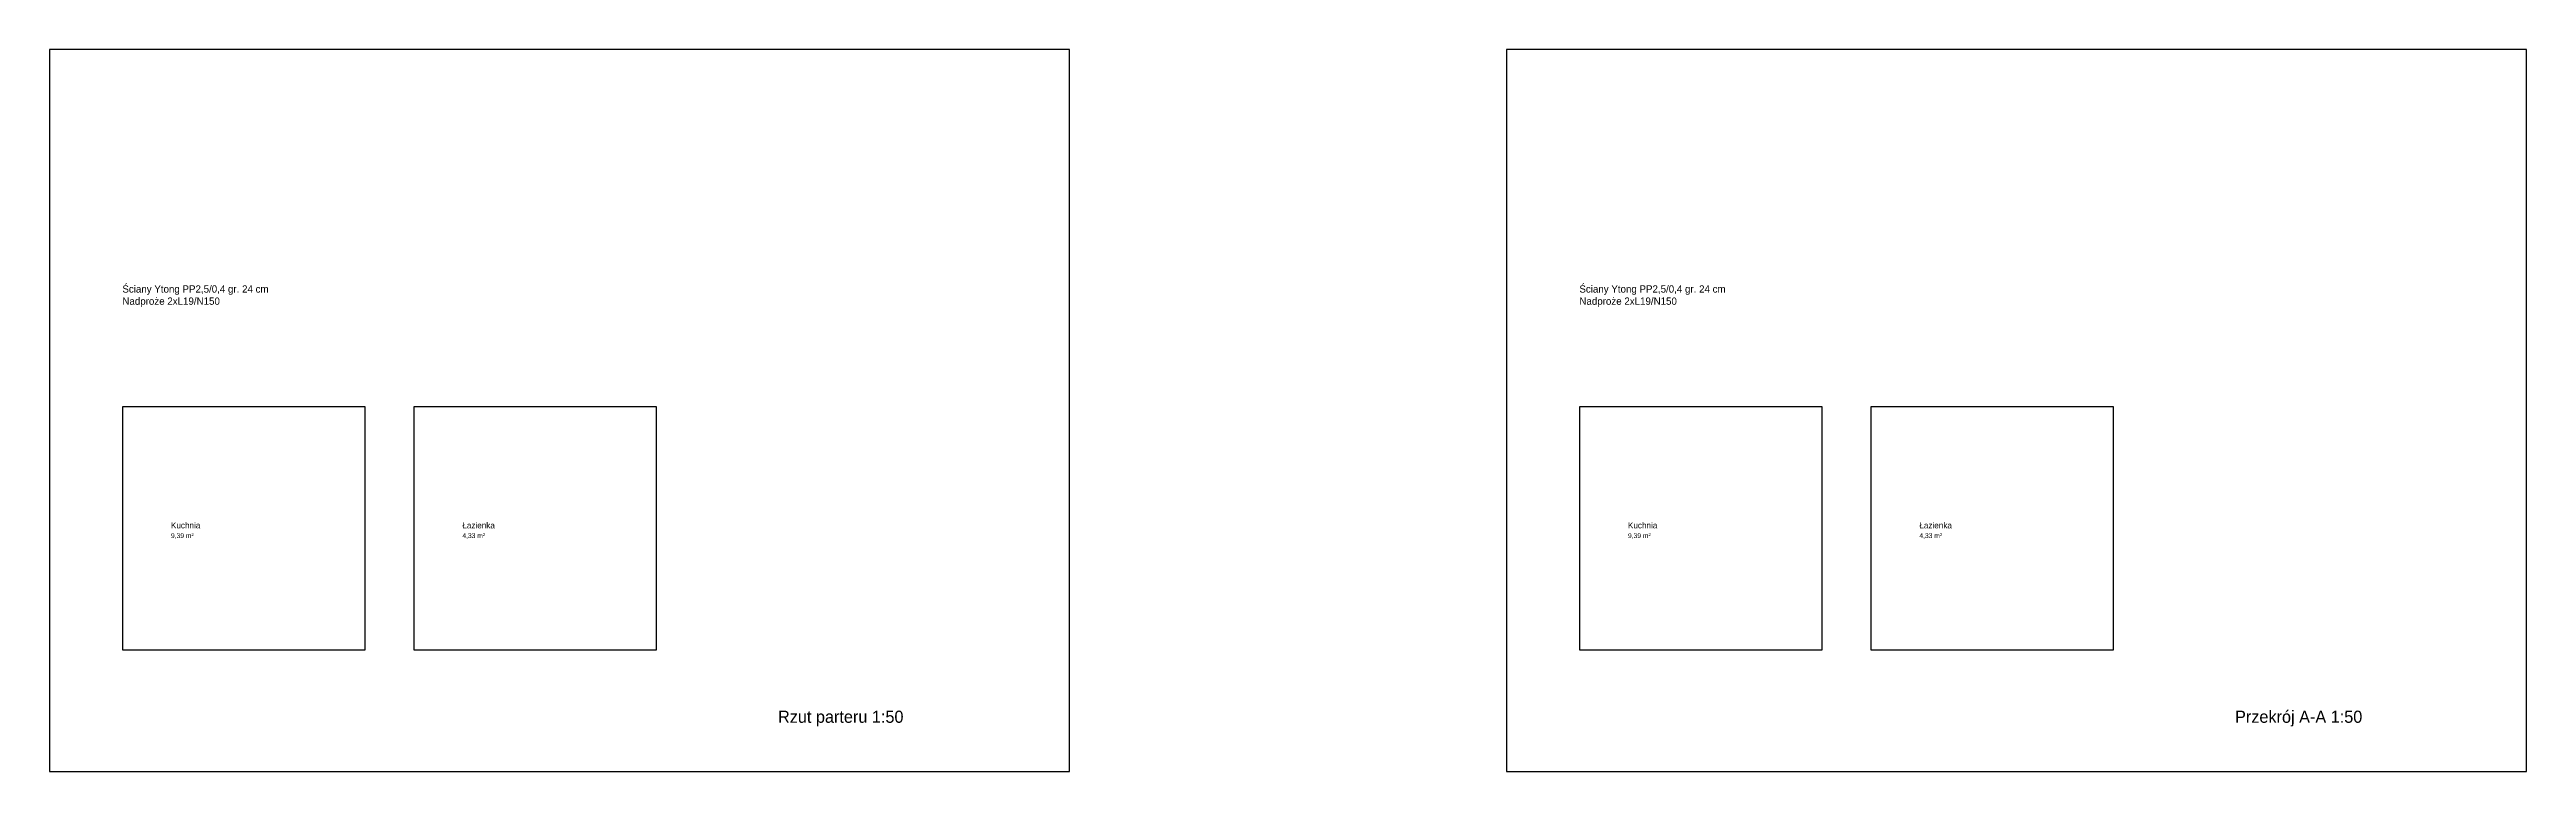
# Model space of a CAD drawing. Header units: metres. Extents: x 0 to 102000, y 0 to 29700.
import ezdxf

# ---------------------------------------------------------------- set-up
doc = ezdxf.new("R2010")
doc.units = ezdxf.units.M
doc.layers.add('OPISY', color=7, linetype='Continuous')
doc.layers.add('SCIANY', color=7, linetype='Continuous')

# ---------------------------------------------------------------- blocks, each defined once
blk = doc.blocks.new('POMIESZCZENIE')
for tag, p, height in [('NAZWA', (0, 0), 250), ('POW', (0, -400), 200)]:
    blk.add_attdef(tag, p, '', height=height)

msp = doc.modelspace()

# ---------------------------------------------------------------- linework, layer by layer
for points in [[(0, 0), (42000, 0), (42000, 29700), (0, 29700)], [(60000, 0), (102000, 0), (102000, 29700), (60000, 29700)]]:
    msp.add_lwpolyline(points, close=True)
at = {"layer": 'SCIANY'}
for points in [[(3000, 5000), (13000, 5000), (13000, 15000), (3000, 15000)], [(15000, 5000), (25000, 5000), (25000, 15000), (15000, 15000)], [(63000, 5000), (73000, 5000), (73000, 15000), (63000, 15000)], [(75000, 5000), (85000, 5000), (85000, 15000), (75000, 15000)]]:
    msp.add_lwpolyline(points, close=True, dxfattribs=at)

# ---------------------------------------------------------------- block references
for p, values in [((5000, 10000), {'NAZWA': 'Kuchnia', 'POW': '9,39 m²'}), ((17000, 10000), {'NAZWA': 'Łazienka', 'POW': '4,33 m²'}), ((65000, 10000), {'NAZWA': 'Kuchnia', 'POW': '9,39 m²'}), ((77000, 10000), {'NAZWA': 'Łazienka', 'POW': '4,33 m²'})]:
    msp.add_blockref('POMIESZCZENIE', p).add_auto_attribs(values)

# ---------------------------------------------------------------- texts
at = {"layer": 'OPISY'}
for s, p in [('Rzut parteru 1:50', (30000, 2000)), ('Przekrój A-A 1:50', (90000, 2000))]:
    msp.add_text(s, height=500, dxfattribs=at).set_placement(p)
at = {"layer": 'OPISY', "char_height": 300, "attachment_point": 1}
for insert in [(3000, 20000), (63000, 20000)]:
    msp.add_mtext('Ściany Ytong PP2,5/0,4 gr. 24 cm\\PNadproże 2xL19/N150', dxfattribs=dict(at, insert=insert))

doc.saveas('drawing.dxf')
